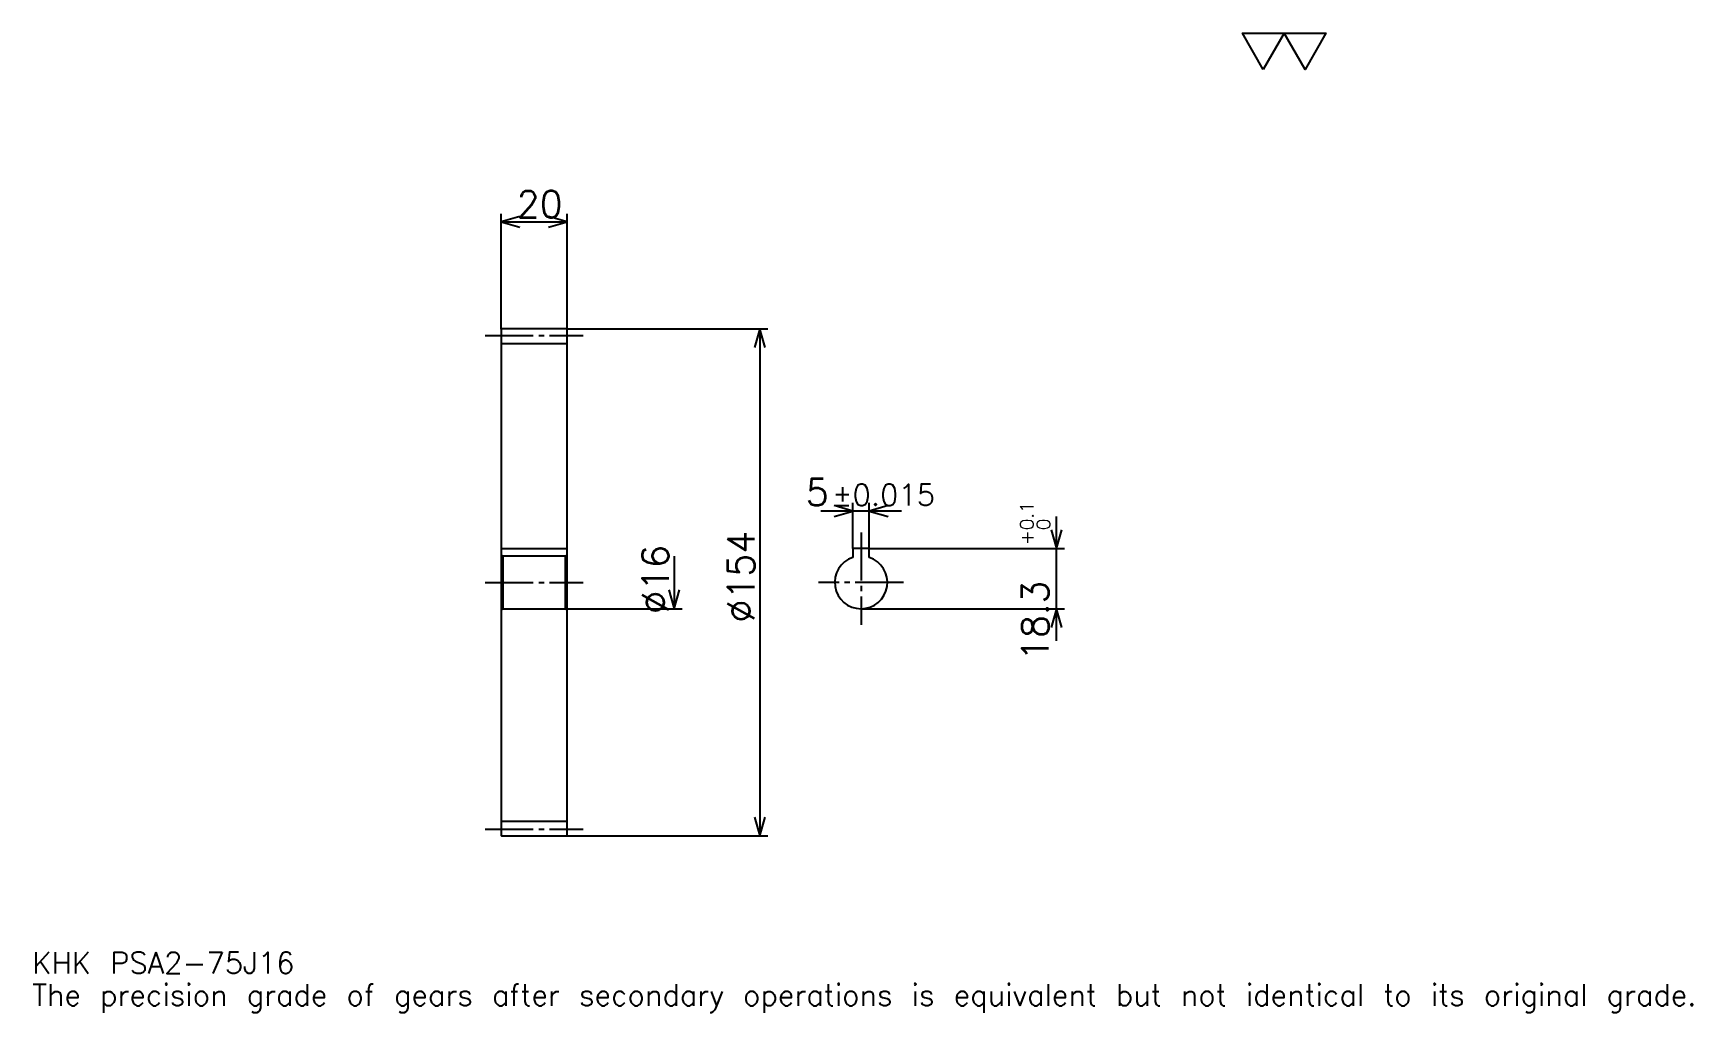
# Model space of a CAD drawing. Extents: x 17 to 520, y 6 to 303.
import ezdxf

# ---------------------------------------------------------------- set-up
doc = ezdxf.new("R2010")
doc.units = 0
doc.linetypes.add('DASHDOT', pattern=[19.5, 14.625, -1.625, 1.625, -1.625])
doc.layers.get('0').update_dxf_attribs({"linetype": 'CONTINUOUS'})
doc.layers.add('DASHDOT', color=6, linetype='DASHDOT')
doc.styles.add('KANJI', font='TXT', dxfattribs={"bigfont": 'BIGFONT'})

msp = doc.modelspace()

# ---------------------------------------------------------------- linework, layer by layer
at = {"color": 5}
for p, q in [((158.625, 213.6875), (158.625, 248.625)), ((178.625, 213.6875), (178.625, 248.625)), ((158.625, 246.1875), (178.625, 246.1875)), ((158.625, 213.587494), (158.625, 213.6875)), ((178.524994, 213.6875), (178.625, 213.6875)), ((178.625, 213.6875), (239.5625, 213.6875)), ((178.625, 213.587494), (178.625, 213.6875)), ((237.125, 213.6875), (237.125, 59.6875)), ((280.125, 158.362503), (255.625, 158.362503)), ((265.375, 146.987503), (265.375, 160.800003)), ((270.375, 146.987503), (270.375, 160.800003)), ((327.25, 118.9375), (327.25, 156.737503)), ((270.375, 146.987503), (329.6875, 146.987503)), ((211.125, 144.6875), (211.125, 128.6875)), ((178.625, 128.6875), (213.5625, 128.6875)), ((267.875, 128.6875), (329.6875, 128.6875)), ((178.524994, 59.6875), (178.625, 59.6875)), ((178.625, 59.6875), (239.5625, 59.6875))]:
    msp.add_line(p, q, dxfattribs=at)
at = {"color": 4}
for p, q in [((158.625, 209.1875), (178.625, 209.1875)), ((158.625, 146.987503), (178.625, 146.987503)), ((178.625, 145.1875), (178.125, 144.6875)), ((158.625, 128.1875), (159.125, 128.6875)), ((178.625, 128.1875), (178.125, 128.6875)), ((158.625, 64.1875), (178.625, 64.1875))]:
    msp.add_line(p, q, dxfattribs=at)
at = {"color": 7}
msp.add_lwpolyline([(390, 292.5), (383.662506, 303.484985), (409.012512, 303.484985), (402.674988, 292.5), (396.337494, 303.484985), (390, 292.5)], dxfattribs=at)
at = {"color": 5}
for points in [[(164.3125, 247.8125), (158.625, 246.1875), (164.3125, 244.5625)], [(172.9375, 244.5625), (178.625, 246.1875), (172.9375, 247.8125)], [(238.75, 208), (237.125, 213.6875), (235.5, 208)], [(259.6875, 156.737503), (265.375, 158.362503), (259.6875, 159.987503)], [(276.0625, 159.987503), (270.375, 158.362503), (276.0625, 156.737503)], [(325.625, 152.675003), (327.25, 146.987503), (328.875, 152.675003)], [(209.5, 134.375), (211.125, 128.6875), (212.75, 134.375)], [(328.875, 123), (327.25, 128.6875), (325.625, 123)], [(235.5, 65.375), (237.125, 59.6875), (238.75, 65.375)]]:
    msp.add_lwpolyline(points, dxfattribs=at)
at = {"color": 4}
for points in [[(158.625, 128.1875), (158.625, 59.787498), (158.725006, 59.6875), (178.524994, 59.6875), (178.625, 59.787498), (178.625, 213.587494), (178.524994, 213.6875), (158.725006, 213.6875), (158.625, 213.587494), (158.625, 128.1875)], [(270.375, 144.286835), (270.375, 146.987503), (265.375, 146.987503), (265.375, 144.286835)], [(158.625, 145.1875), (159.125, 144.6875), (159.125, 128.6875), (178.125, 128.6875), (178.125, 144.6875), (159.125, 144.6875)]]:
    msp.add_lwpolyline(points, dxfattribs=at)
msp.add_arc((267.875, 136.6875), 8, 108.20995733, 71.79004267, dxfattribs=at)
at = {"layer": 'DASHDOT', "color": 7}
for p, q in [((153.75, 211.6875), (183.5, 211.6875)), ((267.875, 151.862503), (267.875, 123.8125)), ((153.75, 136.6875), (183.5, 136.6875)), ((280.75, 136.6875), (255, 136.6875)), ((153.75, 61.6875), (183.5, 61.6875))]:
    msp.add_line(p, q, dxfattribs=at)

# ---------------------------------------------------------------- texts
at = {"color": 7, "style": 'KANJI'}
for s, height, p in [('20', 8.125, (163.34375, 247.487503)), ('5', 8.125, (251.103394, 159.987503)), ('%%p0.015', 6.5, (259.146149, 159.987503)), ('KHK PSA2-75J16', 6.5, (16.25, 17.875)), ('The precision grade of gears after secondary operations is equivalent but not identical to its original grade.', 6.5, (16.25, 8.125))]:
    msp.add_text(s, height=height, dxfattribs=at).set_placement(p)
for s, height, p in [('0.1', 4.0625, (320.262512, 152.558426)), ('%%c154', 8.125, (235.5, 124.5)), ('+', 4.0625, (320.262512, 148.008423)), ('0', 4.0625, (325.299988, 152.558426)), ('%%c16', 8.125, (209.5, 127.140625)), ('18.3', 8.125, (324.8125, 112.84021))]:
    msp.add_text(s, height=height, rotation=90, dxfattribs=at).set_placement(p)

doc.saveas('drawing.dxf')
